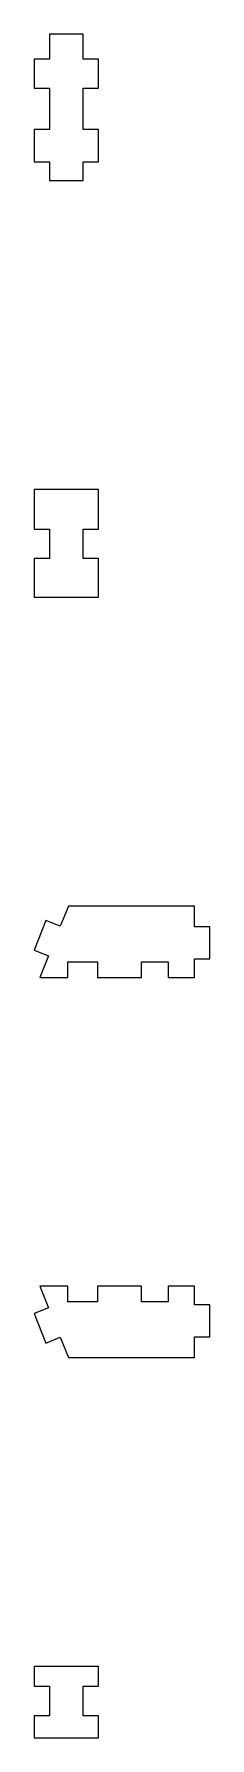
# Model space of a CAD drawing. Header units: millimetres. Extents: x 10 to 21, y 0 to 110.
import ezdxf

# ---------------------------------------------------------------- set-up
doc = ezdxf.new("R2010")
doc.units = ezdxf.units.MM
doc.layers.add('PERIMETER', color=5, linetype='CONTINUOUS')

msp = doc.modelspace()

# ---------------------------------------------------------------- linework, layer by layer
at = {"layer": 'PERIMETER'}
for p, q in [((13.17, 110.32), (11, 110.32)), ((11, 110.32), (11, 108.69)), ((13.17, 108.69), (13.17, 110.32)), ((10, 108.69), (10, 106.82)), ((11, 108.69), (10, 108.69)), ((14.17, 108.69), (13.17, 108.69)), ((14.17, 106.82), (14.17, 108.69)), ((10, 106.82), (11, 106.82)), ((11, 106.82), (11, 104.13)), ((13.17, 104.13), (13.17, 106.82)), ((13.17, 106.82), (14.17, 106.82)), ((11, 104.13), (10, 104.13)), ((10, 104.13), (10, 102.05)), ((14.17, 104.13), (13.17, 104.13)), ((14.17, 102.05), (14.17, 104.13)), ((10, 102.05), (11, 102.05)), ((11, 102.05), (11, 100.83)), ((13.17, 100.83), (13.17, 102.05)), ((13.17, 102.05), (14.17, 102.05)), ((11, 100.83), (13.17, 100.83)), ((14.17, 80.83), (10, 80.83)), ((10, 80.83), (10, 78.27)), ((14.17, 78.27), (14.17, 80.83)), ((10, 78.27), (11, 78.27)), ((11, 78.27), (11, 76.36)), ((13.17, 76.36), (13.17, 78.27)), ((13.17, 78.27), (14.17, 78.27)), ((10, 76.36), (10, 73.86)), ((11, 76.36), (10, 76.36)), ((14.17, 76.36), (13.17, 76.36)), ((14.17, 73.86), (14.17, 76.36)), ((10, 73.86), (14.17, 73.86)), ((12.22, 53.86), (11.69, 52.55)), ((20.37, 53.86), (12.22, 53.86)), ((20.37, 52.52), (20.37, 53.86)), ((10.76, 52.92), (10, 51.01)), ((11.69, 52.55), (10.76, 52.92)), ((21.37, 52.52), (20.37, 52.52)), ((21.37, 50.44), (21.37, 52.52)), ((10, 51.01), (10.93, 50.63)), ((10.93, 50.63), (10.37, 49.24)), ((12.19, 49.24), (12.19, 50.24)), ((12.19, 50.24), (14.11, 50.24)), ((14.11, 50.24), (14.11, 49.24)), ((16.95, 49.24), (16.95, 50.24)), ((16.95, 50.24), (18.67, 50.24)), ((18.67, 50.24), (18.67, 49.24)), ((20.37, 50.44), (21.37, 50.44)), ((20.37, 49.24), (20.37, 50.44)), ((10.37, 49.24), (12.19, 49.24)), ((14.11, 49.24), (16.95, 49.24)), ((18.67, 49.24), (20.37, 49.24)), ((12.19, 29.24), (10.37, 29.24)), ((10.37, 29.24), (10.93, 27.85)), ((12.19, 28.24), (12.19, 29.24)), ((16.95, 29.24), (14.11, 29.24)), ((14.11, 29.24), (14.11, 28.24)), ((16.95, 28.24), (16.95, 29.24)), ((20.37, 29.24), (18.67, 29.24)), ((18.67, 29.24), (18.67, 28.24)), ((20.37, 28.04), (20.37, 29.24)), ((10.93, 27.85), (10, 27.48)), ((14.11, 28.24), (12.19, 28.24)), ((18.67, 28.24), (16.95, 28.24)), ((21.37, 28.04), (20.37, 28.04)), ((21.37, 25.97), (21.37, 28.04)), ((10, 27.48), (10.76, 25.56)), ((10.76, 25.56), (11.69, 25.94)), ((11.69, 25.94), (12.22, 24.62)), ((20.37, 24.62), (20.37, 25.97)), ((20.37, 25.97), (21.37, 25.97)), ((12.22, 24.62), (20.37, 24.62)), ((14.17, 4.62), (10, 4.62)), ((10, 4.62), (10, 3.35)), ((14.17, 3.35), (14.17, 4.62)), ((10, 3.35), (11, 3.35)), ((11, 3.35), (11, 1.42)), ((13.17, 1.42), (13.17, 3.35)), ((13.17, 3.35), (14.17, 3.35)), ((11, 1.42), (10, 1.42)), ((10, 1.42), (10, 0)), ((14.17, 1.42), (13.17, 1.42)), ((14.17, 0), (14.17, 1.42)), ((10, 0), (14.17, 0))]:
    msp.add_line(p, q, dxfattribs=at)

doc.saveas('drawing.dxf')
